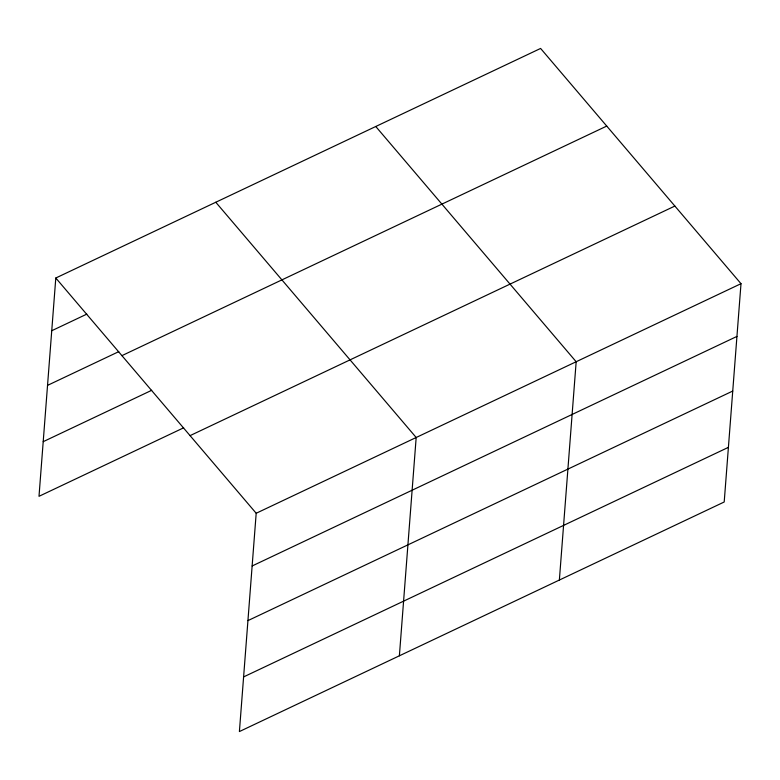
<?xml version="1.0" encoding="UTF-8"?>
<svg xmlns="http://www.w3.org/2000/svg" width="780" height="780" viewBox="0 0 780 780"><rect width="100%" height="100%" fill="white"/><g stroke="black" fill="none" stroke-linecap="round" stroke-linejoin="round"><path stroke-width="1.17" d="M55.799 278.011L256.191 513.26L239.401 731.562L724.201 501.988L741 283.686L540.599 48.438L55.799 278.011L39 496.314L183.641 427.82M399.38 655.795L416.179 437.502L215.787 202.254M559.367 580.037L576.167 361.744L375.765 126.497M51.743 330.73L86.804 314.125M47.531 385.378L118.765 351.644M121.924 355.641L606.733 126.077M43.202 441.675L151.691 390.302M190.066 435.63L674.866 206.056M256.191 513.26L741 283.686M252.135 565.978L736.944 336.414M247.933 620.617L732.742 391.053M243.604 676.913L728.403 447.349"/></g></svg>
